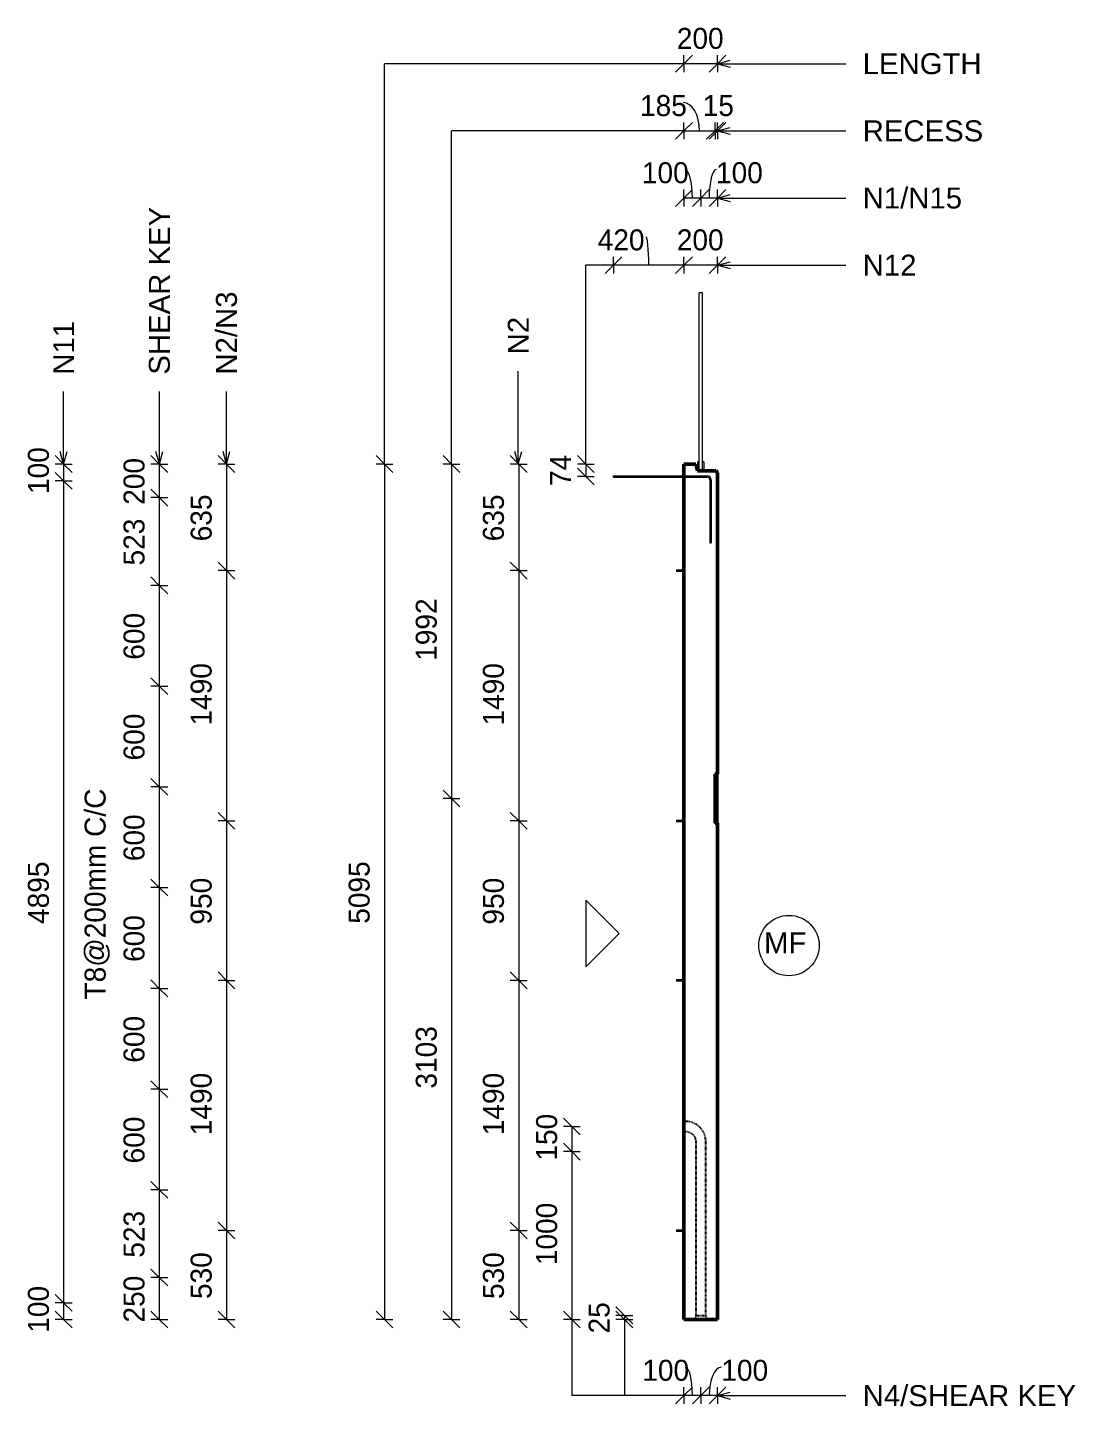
# Model space of a CAD drawing. Header units: millimetres. Extents: x 4007 to 19341, y -2650 to 9233.
# Drawn here: x 13098 to 19341, y -1912 to 6299 of the extents above; entities that cross this region are included whole.
import ezdxf

# ---------------------------------------------------------------- set-up
doc = ezdxf.new("R2010")
doc.units = ezdxf.units.MM
doc.linetypes.add('Dash', pattern=[6.36, 3.18, -3.18])
for name, color, linetype, lineweight in [('A-ANNO-DIMS', 211, 'Continuous', 9), ('A-ANNO-DIMS-50', 211, 'Continuous', 9), ('A-DETL-MBND', 5, 'Continuous', 18), ('A-GENM', 13, 'Continuous', 18), ('A-WALL', 113, 'Continuous', 25), ('A-WALL-HDLN', 110, 'Dash', 25), ('G-ANNO-TEXT', 231, 'Continuous', 9), ('S-RBAR', 171, 'Continuous', 18)]:
    doc.layers.add(name, color=color, linetype=linetype, lineweight=lineweight)
doc.styles.add('Arial_1', font='arial.ttf', dxfattribs={"height": 125})
doc.styles.add('Nirmala UI Semilight', font='NirmalaS.ttf', dxfattribs={"height": 125})
doc.dimstyles.new('Arrow_Filled_-_2_5_NI_UI', dxfattribs={"dimscale": 304.8, "dimtxt": 130.920493, "dimasz": 0.328084, "dimexe": 0.164042, "dimexo": 0.0625, "dimgap": 0.164042, "dimtad": 1, "dimdec": 0, "dimzin": 0, "dimdsep": 46, "dimtxsty": 'Nirmala UI Semilight', "dimblk1": 'OBLIQUE', "dimblk2": 'OBLIQUE', "dimsah": 1, "dimcen": 0.09, "dimazin": 0, "dimtfac": 1, "dimtdec": 4, "dimtix": 1, "dimtmove": 0, "dimatfit": 3, "dimfxl": 0.164042, "dimfxlon": 1, "dimtvp": 1, "dimtolj": 1, "dimtzin": 0, "dimarcsym": 2})
doc.dimstyles.new('Arrow_Filled_-_2_5_NI_UI_1', dxfattribs={"dimscale": 304.8, "dimtxt": 130.920493, "dimasz": 0.328084, "dimexe": 0.164042, "dimexo": 0.0625, "dimgap": 0.164042, "dimtad": 1, "dimdec": 0, "dimzin": 0, "dimdsep": 46, "dimtxsty": 'Nirmala UI Semilight', "dimblk1": 'OBLIQUE', "dimblk2": 'OBLIQUE', "dimsah": 1, "dimcen": 0.09, "dimazin": 0, "dimtfac": 1, "dimtdec": 4, "dimtix": 1, "dimtmove": 1, "dimatfit": 3, "dimfxl": 0.164042, "dimfxlon": 1, "dimtvp": 1, "dimtolj": 1, "dimtzin": 0, "dimarcsym": 2})

# ---------------------------------------------------------------- blocks, each defined once
blk = doc.blocks.new('RR spread anchor face based - RR-SA-2_5-150-1726819-Elevation Right')
at = {"layer": 'A-GENM'}
for p, q in [((17890.4, 630), (17895.4, 630)), ((17890.4, 630), (17890.4, 620)), ((17895.4, 620), (17890.4, 620)), ((17895.4, 630), (17935.4, 630)), ((17895.4, 630), (17895.4, 620)), ((17935.4, 620), (17895.4, 620))]:
    blk.add_line(p, q, dxfattribs=at)
blk = doc.blocks.new('RR spread anchor face based - RR-SA-2_5-150-1876458-Elevation Right')
at = {"layer": 'A-GENM'}
for p, q in [((17890.4, 1580), (17895.4, 1580)), ((17890.4, 1580), (17890.4, 1570)), ((17895.4, 1570), (17890.4, 1570)), ((17895.4, 1580), (17935.4, 1580)), ((17895.4, 1580), (17895.4, 1570)), ((17935.4, 1570), (17895.4, 1570))]:
    blk.add_line(p, q, dxfattribs=at)
blk = doc.blocks.new('RR spread anchor face based - RR-SA-3_0-200-1726827-Elevation Right')
at = {"layer": 'A-GENM'}
for p, q in [((18017.9, 3712.8), (18015.4, 3707.8)), ((18015.4, 3707.8), (18015.4, 3660.2)), ((18025.4, 3712.8), (18017.9, 3712.8)), ((18052.9, 3712.8), (18045.8, 3712.8)), ((18055.4, 3707.8), (18052.9, 3712.8)), ((18055.4, 3660), (18055.4, 3707.8))]:
    blk.add_line(p, q, dxfattribs=at)
blk = doc.blocks.new('DIMBLOCK46-Elevation Front')
at = {"layer": 'A-ANNO-DIMS-50'}
for p, q in [((13313.2, 3700), (13263.2, 3750)), ((13313.2, 3700), (13263.2, 3700)), ((13313.2, 3700), (13313.2, 3600)), ((13313.2, 3700), (13363.2, 3650)), ((13313.2, 3700), (13363.2, 3700)), ((13313.2, 3600), (13263.2, 3650)), ((13313.2, 3600), (13263.2, 3600)), ((13313.2, 3600), (13363.2, 3550)), ((13313.2, 3600), (13363.2, 3600))]:
    blk.add_line(p, q, dxfattribs=at)
at = {"layer": 'A-ANNO-DIMS-50', "color": 0, "insert": (13100.1, 3521.5), "char_height": 125, "width": 308.496, "attachment_point": 1, "rotation": 90, "line_spacing_factor": 1.142579, "style": 'Nirmala UI Semilight'}
blk.add_mtext('100', dxfattribs=at)
blk = doc.blocks.new('_Oblique')
at = {"color": 0, "linetype": 'ByBlock', "lineweight": -2}
blk.add_line((-0.5, -0.5), (0.5, 0.5), dxfattribs=at)
blk = doc.blocks.new('DIMBLOCK47-Elevation Front')
at = {"layer": 'A-ANNO-DIMS-50'}
for p, q in [((13313.2, 3600), (13263.2, 3650)), ((13313.2, 3600), (13263.2, 3600)), ((13313.2, 3600), (13313.2, -1295)), ((13313.2, 3600), (13363.2, 3550)), ((13313.2, 3600), (13363.2, 3600)), ((13313.2, -1295), (13263.2, -1245)), ((13313.2, -1295), (13263.2, -1295)), ((13313.2, -1295), (13363.2, -1345)), ((13313.2, -1295), (13363.2, -1295))]:
    blk.add_line(p, q, dxfattribs=at)
at = {"layer": 'A-ANNO-DIMS-50', "color": 0, "char_height": 125, "attachment_point": 1, "rotation": 90, "line_spacing_factor": 1.142579, "style": 'Nirmala UI Semilight'}
for s, insert, width in [('T8@200mm C/C', (13438.2, 511), 1539.625), ('4895', (13100.1, 960.9), 459.888)]:
    blk.add_mtext(s, dxfattribs=dict(at, insert=insert, width=width))
blk = doc.blocks.new('DIMBLOCK48-Elevation Front')
at = {"layer": 'A-ANNO-DIMS-50'}
for p, q in [((13313.2, -1295), (13263.2, -1245)), ((13313.2, -1295), (13263.2, -1295)), ((13313.2, -1295), (13313.2, -1395)), ((13313.2, -1295), (13363.2, -1345)), ((13313.2, -1295), (13363.2, -1295)), ((13313.2, -1395), (13263.2, -1345)), ((13313.2, -1395), (13263.2, -1395)), ((13313.2, -1395), (13363.2, -1445)), ((13313.2, -1395), (13363.2, -1395))]:
    blk.add_line(p, q, dxfattribs=at)
at = {"layer": 'A-ANNO-DIMS-50', "color": 0, "insert": (13100.1, -1473.5), "char_height": 125, "width": 308.496, "attachment_point": 1, "rotation": 90, "line_spacing_factor": 1.142579, "style": 'Nirmala UI Semilight'}
blk.add_mtext('100', dxfattribs=at)
blk = doc.blocks.new('DIMBLOCK49-Elevation Front')
at = {"layer": 'A-ANNO-DIMS-50'}
for p, q in [((13883, 3700), (13833, 3750)), ((13883, 3700), (13833, 3700)), ((13883, 3700), (13883, 3500)), ((13883, 3700), (13933, 3650)), ((13883, 3700), (13933, 3700)), ((13883, 3500), (13833, 3550)), ((13883, 3500), (13833, 3500)), ((13883, 3500), (13933, 3450)), ((13883, 3500), (13933, 3500))]:
    blk.add_line(p, q, dxfattribs=at)
at = {"layer": 'A-ANNO-DIMS-50', "color": 0, "insert": (13669.9, 3457.2), "char_height": 125, "width": 342.774, "attachment_point": 1, "rotation": 90, "line_spacing_factor": 1.142579, "style": 'Nirmala UI Semilight'}
blk.add_mtext('200', dxfattribs=at)
blk = doc.blocks.new('DIMBLOCK50-Elevation Front')
at = {"layer": 'A-ANNO-DIMS-50'}
for p, q in [((13883, 3500), (13833, 3550)), ((13883, 3500), (13833, 3500)), ((13883, 3500), (13883, 2977.5)), ((13883, 3500), (13933, 3450)), ((13883, 3500), (13933, 3500)), ((13883, 2977.5), (13833, 3027.5)), ((13883, 2977.5), (13833, 2977.5)), ((13883, 2977.5), (13933, 2927.5)), ((13883, 2977.5), (13933, 2977.5))]:
    blk.add_line(p, q, dxfattribs=at)
at = {"layer": 'A-ANNO-DIMS-50', "color": 0, "insert": (13669.9, 3095.9), "char_height": 125, "width": 342.774, "attachment_point": 1, "rotation": 90, "line_spacing_factor": 1.142579, "style": 'Nirmala UI Semilight'}
blk.add_mtext('523', dxfattribs=at)
blk = doc.blocks.new('DIMBLOCK51-Elevation Front')
at = {"layer": 'A-ANNO-DIMS-50'}
for p, q in [((13883, 2977.5), (13833, 3027.5)), ((13883, 2977.5), (13833, 2977.5)), ((13883, 2977.5), (13883, 2377.5)), ((13883, 2977.5), (13933, 2927.5)), ((13883, 2977.5), (13933, 2977.5)), ((13883, 2377.5), (13833, 2427.5)), ((13883, 2377.5), (13833, 2377.5)), ((13883, 2377.5), (13933, 2327.5)), ((13883, 2377.5), (13933, 2377.5))]:
    blk.add_line(p, q, dxfattribs=at)
at = {"layer": 'A-ANNO-DIMS-50', "color": 0, "insert": (13669.9, 2534.7), "char_height": 125, "width": 342.774, "attachment_point": 1, "rotation": 90, "line_spacing_factor": 1.142579, "style": 'Nirmala UI Semilight'}
blk.add_mtext('600', dxfattribs=at)
blk = doc.blocks.new('DIMBLOCK52-Elevation Front')
at = {"layer": 'A-ANNO-DIMS-50'}
for p, q in [((13883, 2377.5), (13833, 2427.5)), ((13883, 2377.5), (13833, 2377.5)), ((13883, 2377.5), (13883, 1777.5)), ((13883, 2377.5), (13933, 2327.5)), ((13883, 2377.5), (13933, 2377.5)), ((13883, 1777.5), (13833, 1827.5)), ((13883, 1777.5), (13833, 1777.5)), ((13883, 1777.5), (13933, 1727.5)), ((13883, 1777.5), (13933, 1777.5))]:
    blk.add_line(p, q, dxfattribs=at)
at = {"layer": 'A-ANNO-DIMS-50', "color": 0, "insert": (13669.9, 1934.7), "char_height": 125, "width": 342.774, "attachment_point": 1, "rotation": 90, "line_spacing_factor": 1.142579, "style": 'Nirmala UI Semilight'}
blk.add_mtext('600', dxfattribs=at)
blk = doc.blocks.new('DIMBLOCK53-Elevation Front')
at = {"layer": 'A-ANNO-DIMS-50'}
for p, q in [((13883, 1777.5), (13833, 1827.5)), ((13883, 1777.5), (13833, 1777.5)), ((13883, 1777.5), (13883, 1177.5)), ((13883, 1777.5), (13933, 1727.5)), ((13883, 1777.5), (13933, 1777.5)), ((13883, 1177.5), (13833, 1227.5)), ((13883, 1177.5), (13833, 1177.5)), ((13883, 1177.5), (13933, 1127.5)), ((13883, 1177.5), (13933, 1177.5))]:
    blk.add_line(p, q, dxfattribs=at)
at = {"layer": 'A-ANNO-DIMS-50', "color": 0, "insert": (13669.9, 1334.7), "char_height": 125, "width": 342.774, "attachment_point": 1, "rotation": 90, "line_spacing_factor": 1.142579, "style": 'Nirmala UI Semilight'}
blk.add_mtext('600', dxfattribs=at)
blk = doc.blocks.new('DIMBLOCK54-Elevation Front')
at = {"layer": 'A-ANNO-DIMS-50'}
for p, q in [((13883, 1177.5), (13833, 1227.5)), ((13883, 1177.5), (13833, 1177.5)), ((13883, 1177.5), (13883, 577.5)), ((13883, 1177.5), (13933, 1127.5)), ((13883, 1177.5), (13933, 1177.5)), ((13883, 577.5), (13833, 627.5)), ((13883, 577.5), (13833, 577.5)), ((13883, 577.5), (13933, 527.5)), ((13883, 577.5), (13933, 577.5))]:
    blk.add_line(p, q, dxfattribs=at)
at = {"layer": 'A-ANNO-DIMS-50', "color": 0, "insert": (13669.9, 734.7), "char_height": 125, "width": 342.774, "attachment_point": 1, "rotation": 90, "line_spacing_factor": 1.142579, "style": 'Nirmala UI Semilight'}
blk.add_mtext('600', dxfattribs=at)
blk = doc.blocks.new('DIMBLOCK55-Elevation Front')
at = {"layer": 'A-ANNO-DIMS-50'}
for p, q in [((13883, 577.5), (13833, 627.5)), ((13883, 577.5), (13833, 577.5)), ((13883, 577.5), (13883, -22.5)), ((13883, 577.5), (13933, 527.5)), ((13883, 577.5), (13933, 577.5)), ((13883, -22.5), (13833, 27.5)), ((13883, -22.5), (13833, -22.5)), ((13883, -22.5), (13933, -72.5)), ((13883, -22.5), (13933, -22.5))]:
    blk.add_line(p, q, dxfattribs=at)
at = {"layer": 'A-ANNO-DIMS-50', "color": 0, "insert": (13669.9, 134.7), "char_height": 125, "width": 342.774, "attachment_point": 1, "rotation": 90, "line_spacing_factor": 1.142579, "style": 'Nirmala UI Semilight'}
blk.add_mtext('600', dxfattribs=at)
blk = doc.blocks.new('DIMBLOCK56-Elevation Front')
at = {"layer": 'A-ANNO-DIMS-50'}
for p, q in [((13883, -22.5), (13833, 27.5)), ((13883, -22.5), (13833, -22.5)), ((13883, -22.5), (13883, -622.5)), ((13883, -22.5), (13933, -72.5)), ((13883, -22.5), (13933, -22.5)), ((13883, -622.5), (13833, -572.5)), ((13883, -622.5), (13833, -622.5)), ((13883, -622.5), (13933, -672.5)), ((13883, -622.5), (13933, -622.5))]:
    blk.add_line(p, q, dxfattribs=at)
at = {"layer": 'A-ANNO-DIMS-50', "color": 0, "insert": (13669.9, -465.3), "char_height": 125, "width": 342.774, "attachment_point": 1, "rotation": 90, "line_spacing_factor": 1.142579, "style": 'Nirmala UI Semilight'}
blk.add_mtext('600', dxfattribs=at)
blk = doc.blocks.new('DIMBLOCK57-Elevation Front')
at = {"layer": 'A-ANNO-DIMS-50'}
for p, q in [((13883, -622.5), (13833, -572.5)), ((13883, -622.5), (13833, -622.5)), ((13883, -622.5), (13883, -1145)), ((13883, -622.5), (13933, -672.5)), ((13883, -622.5), (13933, -622.5)), ((13883, -1145), (13833, -1095)), ((13883, -1145), (13833, -1145)), ((13883, -1145), (13933, -1195)), ((13883, -1145), (13933, -1145))]:
    blk.add_line(p, q, dxfattribs=at)
at = {"layer": 'A-ANNO-DIMS-50', "color": 0, "insert": (13669.9, -1026.6), "char_height": 125, "width": 342.774, "attachment_point": 1, "rotation": 90, "line_spacing_factor": 1.142579, "style": 'Nirmala UI Semilight'}
blk.add_mtext('523', dxfattribs=at)
blk = doc.blocks.new('DIMBLOCK58-Elevation Front')
at = {"layer": 'A-ANNO-DIMS-50'}
for p, q in [((13883, -1145), (13833, -1095)), ((13883, -1145), (13833, -1145)), ((13883, -1145), (13883, -1395)), ((13883, -1145), (13933, -1195)), ((13883, -1145), (13933, -1145)), ((13883, -1395), (13833, -1345)), ((13883, -1395), (13833, -1395)), ((13883, -1395), (13933, -1445)), ((13883, -1395), (13933, -1395))]:
    blk.add_line(p, q, dxfattribs=at)
at = {"layer": 'A-ANNO-DIMS-50', "color": 0, "insert": (13669.9, -1412.8), "char_height": 125, "width": 342.774, "attachment_point": 1, "rotation": 90, "line_spacing_factor": 1.142579, "style": 'Nirmala UI Semilight'}
blk.add_mtext('250', dxfattribs=at)
blk = doc.blocks.new('DIMBLOCK59-Elevation Front')
at = {"layer": 'A-ANNO-DIMS-50'}
for p, q in [((14283, 3700), (14233, 3750)), ((14283, 3700), (14233, 3700)), ((14283, 3700), (14283, 3065)), ((14283, 3700), (14333, 3650)), ((14283, 3700), (14333, 3700)), ((14283, 3065), (14233, 3115)), ((14283, 3065), (14233, 3065)), ((14283, 3065), (14333, 3015)), ((14283, 3065), (14333, 3065))]:
    blk.add_line(p, q, dxfattribs=at)
at = {"layer": 'A-ANNO-DIMS-50', "color": 0, "insert": (14069.9, 3239.7), "char_height": 125, "width": 342.774, "attachment_point": 1, "rotation": 90, "line_spacing_factor": 1.142579, "style": 'Nirmala UI Semilight'}
blk.add_mtext('635', dxfattribs=at)
blk = doc.blocks.new('DIMBLOCK60-Elevation Front')
at = {"layer": 'A-ANNO-DIMS-50'}
for p, q in [((14283, 3065), (14233, 3115)), ((14283, 3065), (14233, 3065)), ((14283, 3065), (14283, 1575)), ((14283, 3065), (14333, 3015)), ((14283, 3065), (14333, 3065)), ((14283, 1575), (14233, 1625)), ((14283, 1575), (14233, 1575)), ((14283, 1575), (14333, 1525)), ((14283, 1575), (14333, 1575))]:
    blk.add_line(p, q, dxfattribs=at)
at = {"layer": 'A-ANNO-DIMS-50', "color": 0, "insert": (14069.9, 2142.7), "char_height": 125, "width": 425.611, "attachment_point": 1, "rotation": 90, "line_spacing_factor": 1.142579, "style": 'Nirmala UI Semilight'}
blk.add_mtext('1490', dxfattribs=at)
blk = doc.blocks.new('DIMBLOCK61-Elevation Front')
at = {"layer": 'A-ANNO-DIMS-50'}
for p, q in [((14283, 1575), (14233, 1625)), ((14283, 1575), (14233, 1575)), ((14283, 1575), (14283, 625)), ((14283, 1575), (14333, 1525)), ((14283, 1575), (14333, 1575)), ((14283, 625), (14233, 675)), ((14283, 625), (14233, 625)), ((14283, 625), (14333, 575)), ((14283, 625), (14333, 625))]:
    blk.add_line(p, q, dxfattribs=at)
at = {"layer": 'A-ANNO-DIMS-50', "color": 0, "insert": (14069.9, 957.2), "char_height": 125, "width": 342.774, "attachment_point": 1, "rotation": 90, "line_spacing_factor": 1.142579, "style": 'Nirmala UI Semilight'}
blk.add_mtext('950', dxfattribs=at)
blk = doc.blocks.new('DIMBLOCK62-Elevation Front')
at = {"layer": 'A-ANNO-DIMS-50'}
for p, q in [((14283, 625), (14233, 675)), ((14283, 625), (14233, 625)), ((14283, 625), (14283, -865)), ((14283, 625), (14333, 575)), ((14283, 625), (14333, 625)), ((14283, -865), (14233, -815)), ((14283, -865), (14233, -865)), ((14283, -865), (14333, -915)), ((14283, -865), (14333, -865))]:
    blk.add_line(p, q, dxfattribs=at)
at = {"layer": 'A-ANNO-DIMS-50', "color": 0, "insert": (14069.9, -297.3), "char_height": 125, "width": 425.611, "attachment_point": 1, "rotation": 90, "line_spacing_factor": 1.142579, "style": 'Nirmala UI Semilight'}
blk.add_mtext('1490', dxfattribs=at)
blk = doc.blocks.new('DIMBLOCK63-Elevation Front')
at = {"layer": 'A-ANNO-DIMS-50'}
for p, q in [((14283, -865), (14233, -815)), ((14283, -865), (14233, -865)), ((14283, -865), (14283, -1395)), ((14283, -865), (14333, -915)), ((14283, -865), (14333, -865)), ((14283, -1395), (14233, -1345)), ((14283, -1395), (14233, -1395)), ((14283, -1395), (14333, -1445)), ((14283, -1395), (14333, -1395))]:
    blk.add_line(p, q, dxfattribs=at)
at = {"layer": 'A-ANNO-DIMS-50', "color": 0, "insert": (14069.9, -1272.8), "char_height": 125, "width": 342.774, "attachment_point": 1, "rotation": 90, "line_spacing_factor": 1.142579, "style": 'Nirmala UI Semilight'}
blk.add_mtext('530', dxfattribs=at)
blk = doc.blocks.new('DIMBLOCK90-Elevation Right')
at = {"layer": 'A-ANNO-DIMS-50'}
for p, q in [((17008.8, 4884.3), (17058.8, 4934.3)), ((17008.8, 4884.3), (17008.8, 4934.3)), ((17208.8, 4884.3), (17258.8, 4934.3)), ((17208.8, 4884.3), (17208.8, 4934.3)), ((17008.8, 4884.3), (16958.8, 4834.3)), ((17208.8, 4884.3), (17008.8, 4884.3)), ((17008.8, 4884.3), (17008.8, 4834.3)), ((17208.8, 4884.3), (17158.8, 4834.3)), ((17208.8, 4884.3), (17208.8, 4834.3))]:
    blk.add_line(p, q, dxfattribs=at)
at = {"layer": 'A-ANNO-DIMS-50', "color": 0, "insert": (16966, 5097.4), "char_height": 125, "width": 342.774, "attachment_point": 1, "line_spacing_factor": 1.142579, "style": 'Nirmala UI Semilight'}
blk.add_mtext('200', dxfattribs=at)
blk = doc.blocks.new('DIMBLOCK91-Elevation Right')
at = {"layer": 'A-ANNO-DIMS-50'}
for p, q in [((16588.8, 4884.3), (16638.8, 4934.3)), ((16588.8, 4884.3), (16588.8, 4934.3)), ((17008.8, 4884.3), (17058.8, 4934.3)), ((17008.8, 4884.3), (17008.8, 4934.3)), ((16588.8, 4884.3), (16538.8, 4834.3)), ((17008.8, 4884.3), (16588.8, 4884.3)), ((16588.8, 4884.3), (16588.8, 4834.3)), ((17008.8, 4884.3), (16958.8, 4834.3)), ((17008.8, 4884.3), (17008.8, 4834.3))]:
    blk.add_line(p, q, dxfattribs=at)
blk.add_ellipse((16782.9, 4884.3), major_axis=(0, 169), ratio=0.094026, start_param=4.712389, end_param=6.283185, dxfattribs=at)
at = {"layer": 'A-ANNO-DIMS-50', "color": 0, "insert": (16494.9, 5097.4), "char_height": 125, "width": 345.63, "attachment_point": 1, "line_spacing_factor": 1.142579, "style": 'Nirmala UI Semilight'}
blk.add_mtext('420', dxfattribs=at)
blk = doc.blocks.new('DIMBLOCK92-Elevation Right')
at = {"layer": 'A-ANNO-DIMS-50'}
for p, q in [((16424, 3700), (16374, 3750)), ((16424, 3700), (16374, 3700)), ((16424, 3700), (16424, 3626)), ((16424, 3700), (16474, 3650)), ((16424, 3700), (16474, 3700)), ((16424, 3626), (16374, 3676)), ((16424, 3626), (16374, 3626)), ((16424, 3626), (16474, 3576)), ((16424, 3626), (16474, 3626))]:
    blk.add_line(p, q, dxfattribs=at)
at = {"layer": 'A-ANNO-DIMS-50', "color": 0, "insert": (16210.9, 3569), "char_height": 125, "width": 225.659, "attachment_point": 1, "rotation": 90, "line_spacing_factor": 1.142579, "style": 'Nirmala UI Semilight'}
blk.add_mtext('74', dxfattribs=at)
blk = doc.blocks.new('DIMBLOCK93-Elevation Right')
at = {"layer": 'A-ANNO-DIMS-50'}
for p, q in [((17108.8, 5284.3), (17058.8, 5234.3)), ((17108.8, 5284.3), (17158.8, 5334.3)), ((17108.8, 5284.3), (17108.8, 5334.3)), ((17208.8, 5284.3), (17108.8, 5284.3)), ((17108.8, 5284.3), (17108.8, 5234.3)), ((17208.8, 5284.3), (17158.8, 5234.3)), ((17208.8, 5284.3), (17258.8, 5334.3)), ((17208.8, 5284.3), (17208.8, 5334.3)), ((17208.8, 5284.3), (17208.8, 5234.3))]:
    blk.add_line(p, q, dxfattribs=at)
blk.add_ellipse((17199.5, 5284.3), major_axis=(0, 169), ratio=0.240999, start_param=0, end_param=1.570796, dxfattribs=at)
at = {"layer": 'A-ANNO-DIMS-50', "color": 0, "insert": (17199.5, 5497.4), "char_height": 125, "width": 308.496, "attachment_point": 1, "line_spacing_factor": 1.142579, "style": 'Nirmala UI Semilight'}
blk.add_mtext('100', dxfattribs=at)
blk = doc.blocks.new('DIMBLOCK94-Elevation Right')
at = {"layer": 'A-ANNO-DIMS-50'}
for p, q in [((17008.8, 5284.3), (16958.8, 5234.3)), ((17008.8, 5284.3), (17058.8, 5334.3)), ((17008.8, 5284.3), (17008.8, 5334.3)), ((17108.8, 5284.3), (17008.8, 5284.3)), ((17008.8, 5284.3), (17008.8, 5234.3)), ((17108.8, 5284.3), (17058.8, 5234.3)), ((17108.8, 5284.3), (17158.8, 5334.3)), ((17108.8, 5284.3), (17108.8, 5334.3)), ((17108.8, 5284.3), (17108.8, 5234.3))]:
    blk.add_line(p, q, dxfattribs=at)
blk.add_ellipse((17015.1, 5284.3), major_axis=(0, 169), ratio=0.258676, start_param=4.712389, end_param=6.283185, dxfattribs=at)
at = {"layer": 'A-ANNO-DIMS-50', "color": 0, "insert": (16758, 5497.4), "char_height": 125, "width": 308.496, "attachment_point": 1, "line_spacing_factor": 1.142579, "style": 'Nirmala UI Semilight'}
blk.add_mtext('100', dxfattribs=at)
blk = doc.blocks.new('DIMBLOCK95-Elevation Right')
at = {"layer": 'A-ANNO-DIMS-50'}
for p, q in [((16024, 3700), (15974, 3750)), ((16024, 3700), (15974, 3700)), ((16024, 3700), (16024, 3065)), ((16024, 3700), (16074, 3650)), ((16024, 3700), (16074, 3700)), ((16024, 3065), (15974, 3115)), ((16024, 3065), (15974, 3065)), ((16024, 3065), (16074, 3015)), ((16024, 3065), (16074, 3065))]:
    blk.add_line(p, q, dxfattribs=at)
at = {"layer": 'A-ANNO-DIMS-50', "color": 0, "insert": (15810.9, 3239.7), "char_height": 125, "width": 342.774, "attachment_point": 1, "rotation": 90, "line_spacing_factor": 1.142579, "style": 'Nirmala UI Semilight'}
blk.add_mtext('635', dxfattribs=at)
blk = doc.blocks.new('DIMBLOCK96-Elevation Right')
at = {"layer": 'A-ANNO-DIMS-50'}
for p, q in [((16024, 3065), (15974, 3115)), ((16024, 3065), (15974, 3065)), ((16024, 3065), (16024, 1575)), ((16024, 3065), (16074, 3015)), ((16024, 3065), (16074, 3065)), ((16024, 1575), (15974, 1625)), ((16024, 1575), (15974, 1575)), ((16024, 1575), (16074, 1525)), ((16024, 1575), (16074, 1575))]:
    blk.add_line(p, q, dxfattribs=at)
at = {"layer": 'A-ANNO-DIMS-50', "color": 0, "insert": (15810.9, 2142.7), "char_height": 125, "width": 425.611, "attachment_point": 1, "rotation": 90, "line_spacing_factor": 1.142579, "style": 'Nirmala UI Semilight'}
blk.add_mtext('1490', dxfattribs=at)
blk = doc.blocks.new('DIMBLOCK97-Elevation Right')
at = {"layer": 'A-ANNO-DIMS-50'}
for p, q in [((16024, 1575), (15974, 1625)), ((16024, 1575), (15974, 1575)), ((16024, 1575), (16024, 625)), ((16024, 1575), (16074, 1525)), ((16024, 1575), (16074, 1575)), ((16024, 625), (15974, 675)), ((16024, 625), (15974, 625)), ((16024, 625), (16074, 575)), ((16024, 625), (16074, 625))]:
    blk.add_line(p, q, dxfattribs=at)
at = {"layer": 'A-ANNO-DIMS-50', "color": 0, "insert": (15810.9, 957.2), "char_height": 125, "width": 342.774, "attachment_point": 1, "rotation": 90, "line_spacing_factor": 1.142579, "style": 'Nirmala UI Semilight'}
blk.add_mtext('950', dxfattribs=at)
blk = doc.blocks.new('DIMBLOCK98-Elevation Right')
at = {"layer": 'A-ANNO-DIMS-50'}
for p, q in [((16024, 625), (15974, 675)), ((16024, 625), (15974, 625)), ((16024, 625), (16024, -865)), ((16024, 625), (16074, 575)), ((16024, 625), (16074, 625)), ((16024, -865), (15974, -815)), ((16024, -865), (15974, -865)), ((16024, -865), (16074, -915)), ((16024, -865), (16074, -865))]:
    blk.add_line(p, q, dxfattribs=at)
at = {"layer": 'A-ANNO-DIMS-50', "color": 0, "insert": (15810.9, -297.3), "char_height": 125, "width": 425.611, "attachment_point": 1, "rotation": 90, "line_spacing_factor": 1.142579, "style": 'Nirmala UI Semilight'}
blk.add_mtext('1490', dxfattribs=at)
blk = doc.blocks.new('DIMBLOCK99-Elevation Right')
at = {"layer": 'A-ANNO-DIMS-50'}
for p, q in [((16024, -865), (15974, -815)), ((16024, -865), (15974, -865)), ((16024, -865), (16024, -1395)), ((16024, -865), (16074, -915)), ((16024, -865), (16074, -865)), ((16024, -1395), (15974, -1345)), ((16024, -1395), (15974, -1395)), ((16024, -1395), (16074, -1445)), ((16024, -1395), (16074, -1395))]:
    blk.add_line(p, q, dxfattribs=at)
at = {"layer": 'A-ANNO-DIMS-50', "color": 0, "insert": (15810.9, -1272.8), "char_height": 125, "width": 342.774, "attachment_point": 1, "rotation": 90, "line_spacing_factor": 1.142579, "style": 'Nirmala UI Semilight'}
blk.add_mtext('530', dxfattribs=at)
blk = doc.blocks.new('DIMBLOCK100-Elevation Right')
at = {"layer": 'A-ANNO-DIMS-50'}
for p, q in [((17008.8, 5684.3), (16958.8, 5634.3)), ((17008.8, 5684.3), (17058.8, 5734.3)), ((17008.8, 5684.3), (17008.8, 5734.3)), ((17008.8, 5684.3), (17193.8, 5684.3)), ((17008.8, 5684.3), (17008.8, 5634.3)), ((17193.8, 5684.3), (17143.8, 5634.3)), ((17193.8, 5684.3), (17243.8, 5734.3)), ((17193.8, 5684.3), (17193.8, 5734.3)), ((17193.8, 5684.3), (17193.8, 5634.3))]:
    blk.add_line(p, q, dxfattribs=at)
blk.add_ellipse((17003.9, 5684.3), major_axis=(0, 169), ratio=0.576032, start_param=4.712389, end_param=6.283185, dxfattribs=at)
at = {"layer": 'A-ANNO-DIMS-50', "color": 0, "insert": (16746.8, 5897.4), "char_height": 125, "width": 308.496, "attachment_point": 1, "line_spacing_factor": 1.142579, "style": 'Nirmala UI Semilight'}
blk.add_mtext('185', dxfattribs=at)
blk = doc.blocks.new('DIMBLOCK101-Elevation Right')
at = {"layer": 'A-ANNO-DIMS-50'}
for p, q in [((17193.8, 5684.3), (17143.8, 5634.3)), ((17208.8, 5684.3), (17158.8, 5634.3)), ((17193.8, 5684.3), (17243.8, 5734.3)), ((17193.8, 5684.3), (17193.8, 5734.3)), ((17193.8, 5684.3), (17208.8, 5684.3)), ((17193.8, 5684.3), (17193.8, 5634.3)), ((17208.8, 5684.3), (17258.8, 5734.3)), ((17208.8, 5684.3), (17208.8, 5734.3)), ((17208.8, 5684.3), (17208.8, 5634.3))]:
    blk.add_line(p, q, dxfattribs=at)
at = {"layer": 'A-ANNO-DIMS-50', "color": 0, "insert": (17120.4, 5897.4), "char_height": 125, "width": 194.238, "attachment_point": 1, "line_spacing_factor": 1.142579, "style": 'Nirmala UI Semilight'}
blk.add_mtext('15', dxfattribs=at)
blk = doc.blocks.new('DIMBLOCK102-Elevation Right')
at = {"layer": 'A-ANNO-DIMS-50'}
for p, q in [((17008.8, 6084.3), (16958.8, 6034.3)), ((17008.8, 6084.3), (17058.8, 6134.3)), ((17008.8, 6084.3), (17008.8, 6134.3)), ((17208.8, 6084.3), (17008.8, 6084.3)), ((17008.8, 6084.3), (17008.8, 6034.3)), ((17208.8, 6084.3), (17158.8, 6034.3)), ((17208.8, 6084.3), (17258.8, 6134.3)), ((17208.8, 6084.3), (17208.8, 6134.3)), ((17208.8, 6084.3), (17208.8, 6034.3))]:
    blk.add_line(p, q, dxfattribs=at)
at = {"layer": 'A-ANNO-DIMS-50', "color": 0, "insert": (16966, 6297.4), "char_height": 125, "width": 342.774, "attachment_point": 1, "line_spacing_factor": 1.142579, "style": 'Nirmala UI Semilight'}
blk.add_mtext('200', dxfattribs=at)
blk = doc.blocks.new('DIMBLOCK103-Elevation Right')
at = {"layer": 'A-ANNO-DIMS-50'}
for p, q in [((15624, 3700), (15574, 3750)), ((15624, 3700), (15574, 3700)), ((15624, 3700), (15624, 1708.2)), ((15624, 3700), (15674, 3650)), ((15624, 3700), (15674, 3700)), ((15624, 1708.2), (15574, 1758.2)), ((15624, 1708.2), (15574, 1708.2)), ((15624, 1708.2), (15674, 1658.2)), ((15624, 1708.2), (15674, 1708.2))]:
    blk.add_line(p, q, dxfattribs=at)
at = {"layer": 'A-ANNO-DIMS-50', "color": 0, "insert": (15410.9, 2527.9), "char_height": 125, "width": 422.754, "attachment_point": 1, "rotation": 90, "line_spacing_factor": 1.142579, "style": 'Nirmala UI Semilight'}
blk.add_mtext('1992', dxfattribs=at)
blk = doc.blocks.new('DIMBLOCK104-Elevation Right')
at = {"layer": 'A-ANNO-DIMS-50'}
for p, q in [((15624, 1708.2), (15574, 1758.2)), ((15624, 1708.2), (15574, 1708.2)), ((15624, 1708.2), (15624, -1395)), ((15624, 1708.2), (15674, 1658.2)), ((15624, 1708.2), (15674, 1708.2)), ((15624, -1395), (15574, -1345)), ((15624, -1395), (15574, -1395)), ((15624, -1395), (15674, -1445)), ((15624, -1395), (15674, -1395))]:
    blk.add_line(p, q, dxfattribs=at)
at = {"layer": 'A-ANNO-DIMS-50', "color": 0, "insert": (15410.9, -19.6), "char_height": 125, "width": 422.754, "attachment_point": 1, "rotation": 90, "line_spacing_factor": 1.142579, "style": 'Nirmala UI Semilight'}
blk.add_mtext('3103', dxfattribs=at)
blk = doc.blocks.new('DIMBLOCK105-Elevation Right')
at = {"layer": 'A-ANNO-DIMS-50'}
for p, q in [((15224, 3700), (15174, 3750)), ((15224, 3700), (15174, 3700)), ((15224, 3700), (15224, -1395)), ((15224, 3700), (15274, 3650)), ((15224, 3700), (15274, 3700)), ((15224, -1395), (15174, -1345)), ((15224, -1395), (15174, -1395)), ((15224, -1395), (15274, -1445)), ((15224, -1395), (15274, -1395))]:
    blk.add_line(p, q, dxfattribs=at)
at = {"layer": 'A-ANNO-DIMS-50', "color": 0, "insert": (15010.9, 962.1), "char_height": 125, "width": 457.032, "attachment_point": 1, "rotation": 90, "line_spacing_factor": 1.142579, "style": 'Nirmala UI Semilight'}
blk.add_mtext('5095', dxfattribs=at)
blk = doc.blocks.new('DIMBLOCK106-Elevation Right')
at = {"layer": 'A-ANNO-DIMS-50'}
for p, q in [((17108.8, -1847.7), (17158.8, -1797.7)), ((17108.8, -1847.7), (17108.8, -1797.7)), ((17208.8, -1847.7), (17258.8, -1797.7)), ((17208.8, -1847.7), (17208.8, -1797.7)), ((17108.8, -1847.7), (17058.8, -1897.7)), ((17208.8, -1847.7), (17108.8, -1847.7)), ((17108.8, -1847.7), (17108.8, -1897.7)), ((17208.8, -1847.7), (17158.8, -1897.7)), ((17208.8, -1847.7), (17208.8, -1897.7))]:
    blk.add_line(p, q, dxfattribs=at)
blk.add_ellipse((17231.4, -1847.7), major_axis=(0, 169), ratio=0.429643, start_param=0, end_param=1.570796, dxfattribs=at)
at = {"layer": 'A-ANNO-DIMS-50', "color": 0, "insert": (17231.4, -1634.6), "char_height": 125, "width": 308.496, "attachment_point": 1, "line_spacing_factor": 1.142579, "style": 'Nirmala UI Semilight'}
blk.add_mtext('100', dxfattribs=at)
blk = doc.blocks.new('DIMBLOCK107-Elevation Right')
at = {"layer": 'A-ANNO-DIMS-50'}
for p, q in [((17008.8, -1847.7), (17058.8, -1797.7)), ((17008.8, -1847.7), (17008.8, -1797.7)), ((17108.8, -1847.7), (17158.8, -1797.7)), ((17108.8, -1847.7), (17108.8, -1797.7)), ((17008.8, -1847.7), (16958.8, -1897.7)), ((17108.8, -1847.7), (17008.8, -1847.7)), ((17008.8, -1847.7), (17008.8, -1897.7)), ((17108.8, -1847.7), (17058.8, -1897.7)), ((17108.8, -1847.7), (17108.8, -1897.7))]:
    blk.add_line(p, q, dxfattribs=at)
blk.add_ellipse((17017.6, -1847.7), major_axis=(0, 169), ratio=0.243905, start_param=4.712389, end_param=6.283185, dxfattribs=at)
at = {"layer": 'A-ANNO-DIMS-50', "color": 0, "insert": (16760.5, -1634.6), "char_height": 125, "width": 308.496, "attachment_point": 1, "line_spacing_factor": 1.142579, "style": 'Nirmala UI Semilight'}
blk.add_mtext('100', dxfattribs=at)
blk = doc.blocks.new('DIMBLOCK108-Elevation Right')
at = {"layer": 'A-ANNO-DIMS-50'}
for p, q in [((16653.5, -1370), (16603.5, -1320)), ((16653.5, -1395), (16603.5, -1345)), ((16653.5, -1370), (16603.5, -1370)), ((16653.5, -1395), (16603.5, -1395)), ((16653.5, -1370), (16653.5, -1395)), ((16653.5, -1370), (16703.5, -1420)), ((16653.5, -1370), (16703.5, -1370)), ((16653.5, -1395), (16703.5, -1445)), ((16653.5, -1395), (16703.5, -1395))]:
    blk.add_line(p, q, dxfattribs=at)
at = {"layer": 'A-ANNO-DIMS-50', "color": 0, "insert": (16440.4, -1477.7), "char_height": 125, "width": 228.516, "attachment_point": 1, "rotation": 90, "line_spacing_factor": 1.142579, "style": 'Nirmala UI Semilight'}
blk.add_mtext('25', dxfattribs=at)
blk = doc.blocks.new('DIMBLOCK109-Elevation Right')
at = {"layer": 'A-ANNO-DIMS-50'}
for p, q in [((16340.9, -245), (16290.9, -195)), ((16340.9, -245), (16290.9, -245)), ((16340.9, -245), (16340.9, -395)), ((16340.9, -245), (16390.9, -295)), ((16340.9, -245), (16390.9, -245)), ((16340.9, -395), (16290.9, -345)), ((16340.9, -395), (16290.9, -395)), ((16340.9, -395), (16390.9, -445)), ((16340.9, -395), (16390.9, -395))]:
    blk.add_line(p, q, dxfattribs=at)
at = {"layer": 'A-ANNO-DIMS-50', "color": 0, "insert": (16127.8, -448.5), "char_height": 125, "width": 308.496, "attachment_point": 1, "rotation": 90, "line_spacing_factor": 1.142579, "style": 'Nirmala UI Semilight'}
blk.add_mtext('150', dxfattribs=at)
blk = doc.blocks.new('DIMBLOCK110-Elevation Right')
at = {"layer": 'A-ANNO-DIMS-50'}
for p, q in [((16340.9, -395), (16290.9, -345)), ((16340.9, -395), (16290.9, -395)), ((16340.9, -395), (16340.9, -1395)), ((16340.9, -395), (16390.9, -445)), ((16340.9, -395), (16390.9, -395)), ((16340.9, -1395), (16290.9, -1345)), ((16340.9, -1395), (16290.9, -1395)), ((16340.9, -1395), (16390.9, -1445)), ((16340.9, -1395), (16390.9, -1395))]:
    blk.add_line(p, q, dxfattribs=at)
at = {"layer": 'A-ANNO-DIMS-50', "color": 0, "insert": (16127.8, -1071.1), "char_height": 125, "width": 422.754, "attachment_point": 1, "rotation": 90, "line_spacing_factor": 1.142579, "style": 'Nirmala UI Semilight'}
blk.add_mtext('1000', dxfattribs=at)

msp = doc.modelspace()

# ---------------------------------------------------------------- linework, layer by layer
at = {"layer": 'A-DETL-MBND'}
for p, q in [((15224, 3700), (15224, 6084.3)), ((17008.8, 6084.3), (15224, 6084.3)), ((15624, 3700), (15624, 5684.3)), ((17008.8, 5684.3), (15624, 5684.3)), ((16424, 3700), (16424, 4884.3)), ((16588.8, 4884.3), (16424, 4884.3)), ((16424, 1102), (16424, 706.1)), ((16622, 904), (16424, 1102)), ((16424, 706.1), (16622, 904)), ((16340.9, -1395), (16340.9, -1847.7)), ((16653.5, -1395), (16653.5, -1847.7)), ((17008.8, -1847.7), (16340.9, -1847.7))]:
    msp.add_line(p, q, dxfattribs=at)
msp.add_circle((17634.1, 832.3), 180, dxfattribs=at)
at = {"layer": 'A-WALL', "lineweight": 50}
for p, q in [((17008.8, 3700), (17008.8, -1395)), ((17078.8, 3700), (17008.8, 3700)), ((17088.8, 3660), (17078.8, 3700)), ((17198.8, 3660), (17088.8, 3660)), ((17208.8, 3650), (17198.8, 3660)), ((17208.8, 1854), (17208.8, 3650)), ((17193.8, 1562.4), (17193.8, 1854)), ((17193.8, 1854), (17208.8, 1854)), ((17208.8, 1562.4), (17193.8, 1562.4)), ((17208.8, -1395), (17208.8, 1562.4)), ((17008.8, -1395), (17208.8, -1395))]:
    msp.add_line(p, q, dxfattribs=at)
at = {"layer": 'A-WALL'}
for p, q in [((17208.8, 1858.2), (17193.8, 1858.2)), ((17208.8, 1854), (17208.8, 1562.4)), ((17193.8, 1558.2), (17208.8, 1558.2))]:
    msp.add_line(p, q, dxfattribs=at)
at = {"layer": 'A-WALL-HDLN'}
for p, q in [((17193.8, 1854), (17193.8, 1858.2)), ((17193.8, 1558.2), (17193.8, 1562.4)), ((17018.8, -215), (17008.8, -215)), ((17008.8, -275), (17018.8, -275)), ((17078.8, -335), (17078.8, -1376.3)), ((17138.8, -1376.3), (17138.8, -335)), ((17078.8, -1376.3), (17071.3, -1395)), ((17081.3, -1370), (17136.3, -1370)), ((17138.8, -1376.3), (17146.3, -1395))]:
    msp.add_line(p, q, dxfattribs=at)
at = {"layer": 'A-WALL-HDLN', "flags": 128}
for points in [[(17138.8, -335), (17138.7, -330.2), (17138.4, -325.4), (17137.9, -320.6), (17137.3, -315.9), (17136.4, -311.2), (17135.3, -306.5), (17134.1, -301.8), (17132.7, -297.3), (17131.1, -292.7), (17129.3, -288.3), (17127.4, -283.9), (17125.2, -279.6), (17122.9, -275.4), (17120.5, -271.3), (17117.8, -267.2), (17115, -263.3), (17112.1, -259.5), (17109, -255.9), (17105.8, -252.3), (17102.4, -248.9), (17098.9, -245.6), (17095.2, -242.5), (17091.5, -239.5), (17087.6, -236.7), (17083.6, -234), (17079.5, -231.5), (17075.3, -229.2), (17071.1, -227), (17066.7, -225), (17062.3, -223.2), (17057.8, -221.5), (17053.2, -220), (17048.6, -218.8), (17043.9, -217.7), (17039.2, -216.7), (17034.4, -216), (17029.7, -215.5), (17024.9, -215.2), (17020.1, -215), (17018.8, -215)], [(17018.8, -275), (17021.2, -275), (17023.6, -275.2), (17026, -275.4), (17028.3, -275.8), (17030.7, -276.2), (17033, -276.7), (17035.4, -277.3), (17037.7, -278), (17039.9, -278.8), (17042.1, -279.7), (17044.3, -280.7), (17046.5, -281.8), (17048.6, -282.9), (17050.7, -284.2), (17052.7, -285.5), (17054.6, -286.9), (17056.5, -288.3), (17058.3, -289.9), (17060.1, -291.5), (17061.8, -293.2), (17063.5, -295), (17065, -296.8), (17066.5, -298.7), (17067.9, -300.6), (17069.3, -302.6), (17070.5, -304.6), (17071.7, -306.7), (17072.8, -308.9), (17073.8, -311), (17074.7, -313.3), (17075.5, -315.5), (17076.3, -317.8), (17076.9, -320.1), (17077.5, -322.4), (17077.9, -324.8), (17078.3, -327.2), (17078.5, -329.6), (17078.7, -332), (17078.8, -334.4), (17078.8, -335)], [(17081.3, -1370), (17080.2, -1372.7), (17079.4, -1374.7), (17078.9, -1375.9), (17078.8, -1376.2)], [(17138.8, -1376.2), (17138.6, -1375.9), (17138.2, -1374.7), (17137.4, -1372.7), (17136.3, -1370)]]:
    msp.add_lwpolyline(points, dxfattribs=at)
at = {"layer": 'G-ANNO-TEXT', "color": 7}
for p, q in [((17208.8, 6084.3), (17283.8, 6104.4)), ((17208.8, 6084.3), (17283.8, 6064.2)), ((17208.8, 6084.3), (17973.4, 6084.3)), ((17208.8, 5684.3), (17283.8, 5704.4)), ((17208.8, 5684.3), (17283.8, 5664.2)), ((17208.8, 5684.3), (17973.4, 5684.3)), ((17208.8, 5284.3), (17283.8, 5304.4)), ((17208.8, 5284.3), (17283.8, 5264.2)), ((17208.8, 5284.3), (17973.4, 5284.3)), ((17208.8, 4884.3), (17283.8, 4904.4)), ((17208.8, 4884.3), (17283.8, 4864.2)), ((17208.8, 4884.3), (17973.4, 4884.3)), ((16021.9, 3699.6), (16021.9, 4253.2)), ((13313.3, 3699.5), (13313.3, 4132.1)), ((13883.3, 3699.5), (13883.3, 4132.1)), ((14283, 3699.9), (14283, 4132.6)), ((13313.3, 3699.5), (13293.2, 3774.5)), ((13313.3, 3699.5), (13333.4, 3774.5)), ((13883.3, 3699.5), (13863.2, 3774.5)), ((13883.3, 3699.5), (13903.4, 3774.5)), ((14283, 3699.9), (14262.9, 3774.9)), ((14283, 3699.9), (14303.1, 3774.9)), ((16021.9, 3699.6), (16001.8, 3774.6)), ((16021.9, 3699.6), (16042, 3774.6)), ((17208.8, -1848), (17283.8, -1827.9)), ((17208.8, -1848), (17283.8, -1868.1)), ((17208.8, -1848), (17973.4, -1848))]:
    msp.add_line(p, q, dxfattribs=at)
at = {"layer": 'S-RBAR'}
for p, q in [((17118.8, 4720), (17098.8, 4720)), ((17098.8, 3660), (17098.8, 4720)), ((17118.8, 3660), (17118.8, 4720)), ((16588.8, 3630), (17146.9, 3630)), ((16588.8, 3622), (16588.8, 3630)), ((16588.8, 3622), (17146.9, 3622)), ((17162.9, 3606), (17162.9, 3230)), ((17170.9, 3606), (17170.9, 3230)), ((17162.9, 3230), (17170.9, 3230))]:
    msp.add_line(p, q, dxfattribs=at)
for radius in [24, 16]:
    msp.add_arc((17146.9, 3606), radius, 0, 90, dxfattribs=at)

# ---------------------------------------------------------------- block references
at = {"layer": 'A-GENM'}
for name, p in [('RR spread anchor face based - RR-SA-3_0-200-1726827-Elevation Right', (-926.6, 0)), ('RR spread anchor face based - RR-SA-2_5-150-1876458-Elevation Right', (-926.6, 1490)), ('RR spread anchor face based - RR-SA-2_5-150-1876458-Elevation Right', (-926.6, 0)), ('RR spread anchor face based - RR-SA-2_5-150-1726819-Elevation Right', (-926.6, 0)), ('RR spread anchor face based - RR-SA-2_5-150-1726819-Elevation Right', (-926.6, -1490))]:
    msp.add_blockref(name, p, dxfattribs=at)

# ---------------------------------------------------------------- texts
at = {"layer": 'G-ANNO-TEXT', "color": 7, "char_height": 125, "attachment_point": 1, "style": 'Arial_1'}
for s, insert, width in [('LENGTH', (18073.4, 6146.8), 857.806), ('RECESS', (18073.4, 5746.8), 865.822), ('N1/N15', (18073.4, 5346.8), 713.502), ('N12', (18073.4, 4946.8), 384.81), ('MF', (17485.6, 911.2), 300.633), ('N4/SHEAR KEY', (18073.4, -1785.5), 1535.232)]:
    msp.add_mtext(s, dxfattribs=dict(at, insert=insert, width=width))
at = {"layer": 'G-ANNO-TEXT', "color": 7, "char_height": 125, "attachment_point": 1, "rotation": 90, "style": 'Arial_1'}
for s, insert, width in [('SHEAR KEY', (13820.8, 4232.1), 1206.54), ('N2/N3', (14220.5, 4232.6), 597.257), ('N11', (13250.8, 4232.1), 384.81), ('N2', (15959.4, 4353.2), 268.565)]:
    msp.add_mtext(s, dxfattribs=dict(at, insert=insert, width=width))

# ---------------------------------------------------------------- dimensions: what is measured, and where the dimension line sits
at = {"layer": 'A-ANNO-DIMS'}
for base, p1, p2, override, picture, middle in [((17008.8, 6084.3), (17208.8, 6034.3), (17008.8, 6034.3), {"dimpost": '<>', "dimfxl": 200}, 'DIMBLOCK102-Elevation Right', (17108.8, 6198.9)), ((17208.8, 5684.3), (17193.8, 5634.3), (17208.8, 5634.3), {"dimpost": '<>', "dimfxl": 15}, 'DIMBLOCK101-Elevation Right', (17201.3, 5799.2)), ((17008.8, 4884.3), (17208.8, 4834.3), (17008.8, 4834.3), {"dimpost": '<>', "dimfxl": 200}, 'DIMBLOCK90-Elevation Right', (17108.8, 4998.9))]:
    dim = msp.add_linear_dim(base=base, p1=p1, p2=p2, dimstyle='Arrow_Filled_-_2_5_NI_UI', override=override, dxfattribs=at)
    dim.commit()
    dim.dimension.update_dxf_attribs({"geometry": picture, "text_midpoint": middle})
for base, p1, p2, override, picture, middle in [((17193.8, 5684.3), (17008.8, 5634.3), (17193.8, 5634.3), {"dimpost": '<>', "dimfxl": 185}, 'DIMBLOCK100-Elevation Right', (16901.1, 5814.1)), ((17008.8, 5284.3), (17108.8, 5234.3), (17008.8, 5234.3), {"dimpost": '<>', "dimfxl": 100}, 'DIMBLOCK94-Elevation Right', (16912.2, 5414.1)), ((17108.8, 5284.3), (17208.8, 5234.3), (17108.8, 5234.3), {"dimpost": '<>', "dimfxl": 100}, 'DIMBLOCK93-Elevation Right', (17353.8, 5414.1)), ((16588.8, 4884.3), (17008.8, 4834.3), (16588.8, 4834.3), {"dimpost": '<>', "dimfxl": 420}, 'DIMBLOCK91-Elevation Right', (16667.7, 5014.1)), ((17008.8, -1847.7), (17108.8, -1797.7), (17008.8, -1797.7), {"dimpost": '<>', "dimfxl": 100}, 'DIMBLOCK107-Elevation Right', (16914.7, -1717.9)), ((17108.8, -1847.7), (17208.8, -1797.7), (17108.8, -1797.7), {"dimpost": '<>', "dimfxl": 100}, 'DIMBLOCK106-Elevation Right', (17385.6, -1717.9))]:
    dim = msp.add_linear_dim(base=base, p1=p1, p2=p2, dimstyle='Arrow_Filled_-_2_5_NI_UI_1', override=override, dxfattribs=at)
    dim.commit()
    dim.dimension.update_dxf_attribs({"geometry": picture, "text_midpoint": middle, "dimtype": 160})
for base, p1, p2, override, picture, middle in [((13313.2, 3600), (13263.2, 3700), (13263.2, 3600), {"dimpost": '<>', "dimfxl": 100}, 'DIMBLOCK46-Elevation Front', (13198.3, 3650)), ((13883, 3500), (13833, 3700), (13833, 3500), {"dimpost": '<>', "dimfxl": 200}, 'DIMBLOCK49-Elevation Front', (13768.4, 3600)), ((16424, 3626), (16474, 3700), (16474, 3626), {"dimpost": '<>', "dimfxl": 74}, 'DIMBLOCK92-Elevation Right', (16311.5, 3663)), ((14283, 3065), (14233, 3700), (14233, 3065), {"dimpost": '<>', "dimfxl": 635}, 'DIMBLOCK59-Elevation Front', (14168.3, 3382.5)), ((15224, -1395), (15274, 3700), (15274, -1395), {"dimpost": '<>', "dimfxl": 5095}, 'DIMBLOCK105-Elevation Right', (15109.4, 1152.5)), ((15624, 1708.2), (15674, 3700), (15674, 1708.2), {"dimpost": '<>', "dimfxl": 1991.829949}, 'DIMBLOCK103-Elevation Right', (15509, 2704.1)), ((16024, 3065), (16074, 3700), (16074, 3065), {"dimpost": '<>', "dimfxl": 635}, 'DIMBLOCK95-Elevation Right', (15909.4, 3382.5)), ((13882.9644379, 2977.5), (13832.9644379, 3500), (13832.9644379, 2977.5), {"dimpost": '<>', "dimfxl": 522.5}, 'DIMBLOCK50-Elevation Front', (13768.3723876, 3238.75)), ((14283, 1575), (14233, 3065), (14233, 1575), {"dimpost": '<>', "dimfxl": 1490}, 'DIMBLOCK60-Elevation Front', (14168, 2320)), ((16024, 1575), (16074, 3065), (16074, 1575), {"dimpost": '<>', "dimfxl": 1490}, 'DIMBLOCK96-Elevation Right', (15909, 2320)), ((13883, 2377.5), (13833, 2977.5), (13833, 2377.5), {"dimpost": '<>', "dimfxl": 600}, 'DIMBLOCK51-Elevation Front', (13768.3, 2677.5)), ((13883, 1777.5), (13833, 2377.5), (13833, 1777.5), {"dimpost": '<>', "dimfxl": 600}, 'DIMBLOCK52-Elevation Front', (13768.3, 2077.5)), ((13883, 1177.5), (13833, 1777.5), (13833, 1177.5), {"dimpost": '<>', "dimfxl": 600}, 'DIMBLOCK53-Elevation Front', (13768.3, 1477.5)), ((15624, -1395), (15674, 1708.2), (15674, -1395), {"dimpost": '<>', "dimfxl": 3103.170051}, 'DIMBLOCK104-Elevation Right', (15509, 156.6)), ((14283, 625), (14233, 1575), (14233, 625), {"dimpost": '<>', "dimfxl": 950}, 'DIMBLOCK61-Elevation Front', (14168.3, 1100)), ((16024, 625), (16074, 1575), (16074, 625), {"dimpost": '<>', "dimfxl": 950}, 'DIMBLOCK97-Elevation Right', (15909.4, 1100)), ((13883, 577.5), (13833, 1177.5), (13833, 577.5), {"dimpost": '<>', "dimfxl": 600}, 'DIMBLOCK54-Elevation Front', (13768.3, 877.5)), ((14283, -865), (14233, 625), (14233, -865), {"dimpost": '<>', "dimfxl": 1490}, 'DIMBLOCK62-Elevation Front', (14168, -120)), ((16024, -865), (16074, 625), (16074, -865), {"dimpost": '<>', "dimfxl": 1490}, 'DIMBLOCK98-Elevation Right', (15909, -120)), ((13883, -22.5), (13833, 577.5), (13833, -22.5), {"dimpost": '<>', "dimfxl": 600}, 'DIMBLOCK55-Elevation Front', (13768.3, 277.5)), ((13883, -622.5), (13833, -22.5), (13833, -622.5), {"dimpost": '<>', "dimfxl": 600}, 'DIMBLOCK56-Elevation Front', (13768.3, -322.5)), ((16340.9, -395), (16390.9, -245), (16390.9, -395), {"dimpost": '<>', "dimfxl": 150}, 'DIMBLOCK109-Elevation Right', (16226, -320)), ((16340.9, -1395), (16390.9, -395), (16390.9, -1395), {"dimpost": '<>', "dimfxl": 1000}, 'DIMBLOCK110-Elevation Right', (16226, -895)), ((13882.9644379, -1145), (13832.9644379, -622.5), (13832.9644379, -1145), {"dimpost": '<>', "dimfxl": 522.5}, 'DIMBLOCK57-Elevation Front', (13768.3288032, -883.75)), ((14283, -1395), (14233, -865), (14233, -1395), {"dimpost": '<>', "dimfxl": 530}, 'DIMBLOCK63-Elevation Front', (14168.3, -1130)), ((16024, -1395), (16074, -865), (16074, -1395), {"dimpost": '<>', "dimfxl": 530}, 'DIMBLOCK99-Elevation Right', (15909.4, -1130)), ((13883, -1395), (13833, -1145), (13833, -1395), {"dimpost": '<>', "dimfxl": 250}, 'DIMBLOCK58-Elevation Front', (13768.4, -1270)), ((13313.2, -1395), (13263.2, -1295), (13263.2, -1395), {"dimpost": '<>', "dimfxl": 100}, 'DIMBLOCK48-Elevation Front', (13198.3, -1345)), ((16653.5, -1395), (16703.5, -1370), (16703.5, -1395), {"dimpost": '<>', "dimfxl": 25}, 'DIMBLOCK108-Elevation Right', (16538.9, -1382.5))]:
    dim = msp.add_linear_dim(base=base, p1=p1, p2=p2, angle=90, dimstyle='Arrow_Filled_-_2_5_NI_UI', override=override, dxfattribs=at)
    dim.commit()
    dim.dimension.update_dxf_attribs({"geometry": picture, "text_midpoint": middle})
dim = msp.add_linear_dim(base=(13313.2, -1295), p1=(13263.2, 3600), p2=(13263.2, -1295), angle=90, text='<>\\XT8@200mm C/C', dimstyle='Arrow_Filled_-_2_5_NI_UI', override={"dimpost": '<>', "dimfxl": 4895}, dxfattribs=at)
dim.commit()
dim.dimension.update_dxf_attribs({"geometry": 'DIMBLOCK47-Elevation Front', "text_midpoint": (13313.2, 1152.5)})

doc.saveas('drawing.dxf')
